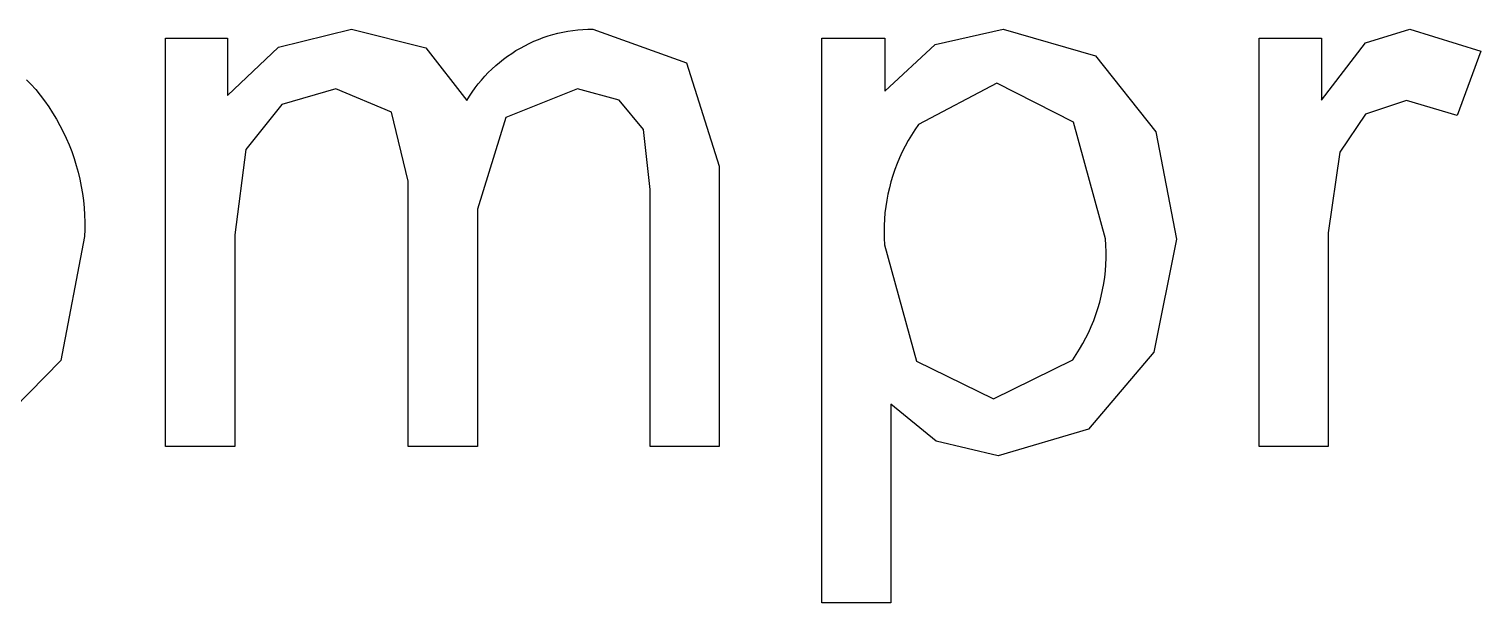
# Model space of a CAD drawing. Header units: inches. Extents: x 0 to 97, y -45 to 96.
# Drawn here: x 51.5 to 56.65, y -27.83 to -25.79 of the extents above; entities that cross this region are included whole.
import ezdxf

# ---------------------------------------------------------------- set-up
doc = ezdxf.new("R2010")
doc.units = ezdxf.units.IN
doc.header["$MEASUREMENT"] = 0
doc.layers.add('Information', color=7, linetype='Continuous', true_color=0x000000)

msp = doc.modelspace()

# ---------------------------------------------------------------- linework, layer by layer
at = {"layer": 'Information'}
for p, q in [((51.9868, -27.2744), (51.9868, -25.8266)), ((51.9868, -25.8266), (52.2063, -25.8266)), ((52.2063, -25.8266), (52.2063, -26.0297)), ((52.3877, -25.8586), (52.6453, -25.7939)), ((52.6453, -25.7939), (52.9091, -25.8607)), ((53.2924, -25.8374), (53.309, -25.8305)), ((53.309, -25.8305), (53.3257, -25.8242)), ((53.3257, -25.8242), (53.3427, -25.8185)), ((53.3427, -25.8185), (53.3599, -25.8133)), ((53.3599, -25.8133), (53.3772, -25.8088)), ((53.3772, -25.8088), (53.3947, -25.8048)), ((53.3947, -25.8048), (53.4123, -25.8015)), ((53.4123, -25.8015), (53.43, -25.7987)), ((53.43, -25.7987), (53.4478, -25.7966)), ((53.4478, -25.7966), (53.4657, -25.7951)), ((53.4657, -25.7951), (53.4836, -25.7942)), ((53.4836, -25.7942), (53.5015, -25.7939)), ((53.5015, -25.7939), (53.8328, -25.9132)), ((54.3127, -27.8293), (54.3127, -25.8266)), ((54.3127, -25.8266), (54.5363, -25.8266)), ((54.5363, -25.8266), (54.5363, -26.0147)), ((54.7149, -25.8491), (54.9562, -25.7939)), ((54.9562, -25.7939), (55.2834, -25.8893)), ((55.8628, -27.2744), (55.8628, -25.8266)), ((55.8628, -25.8266), (56.0836, -25.8266)), ((56.0836, -25.8266), (56.0836, -26.0461)), ((56.2397, -25.8429), (56.3972, -25.7939)), ((56.3972, -25.7939), (56.6494, -25.8729)), ((52.2063, -26.0297), (52.3877, -25.8586)), ((52.9091, -25.8607), (53.0543, -26.0474)), ((53.199, -25.8904), (53.2138, -25.8803)), ((53.2138, -25.8803), (53.2289, -25.8706)), ((53.2289, -25.8706), (53.2444, -25.8615)), ((53.2444, -25.8615), (53.2601, -25.8529)), ((53.2601, -25.8529), (53.2761, -25.8449)), ((53.2761, -25.8449), (53.2924, -25.8374)), ((54.5363, -26.0147), (54.7149, -25.8491)), ((56.0836, -26.0461), (56.2397, -25.8429)), ((56.6494, -25.8729), (56.5649, -26.1006)), ((53.1309, -25.9484), (53.1437, -25.9359)), ((53.1437, -25.9359), (53.157, -25.9238)), ((53.157, -25.9238), (53.1706, -25.9122)), ((53.1706, -25.9122), (53.1846, -25.9011)), ((53.1846, -25.9011), (53.199, -25.8904)), ((53.8328, -25.9132), (53.9487, -26.2806)), ((55.2834, -25.8893), (55.4974, -26.1586)), ((51.4936, -25.9736), (51.5097, -25.9895)), ((51.5097, -25.9895), (51.5264, -26.0088)), ((53.0842, -26.0028), (53.0952, -25.9886)), ((53.0952, -25.9886), (53.1066, -25.9748)), ((53.1066, -25.9748), (53.1185, -25.9614)), ((53.1185, -25.9614), (53.1309, -25.9484)), ((54.933, -25.9861), (54.6555, -26.1327)), ((55.205, -26.1238), (54.933, -25.9861)), ((51.5264, -26.0088), (51.5425, -26.0287)), ((51.5425, -26.0287), (51.5579, -26.0491)), ((52.5908, -26.0065), (52.3992, -26.0611)), ((52.7871, -26.0883), (52.5908, -26.0065)), ((53.0543, -26.0474), (53.0638, -26.0322)), ((53.0638, -26.0322), (53.0737, -26.0173)), ((53.0737, -26.0173), (53.0842, -26.0028)), ((53.447, -26.0065), (53.1934, -26.1081)), ((53.5942, -26.0461), (53.447, -26.0065)), ((51.5579, -26.0491), (51.5726, -26.07)), ((51.5726, -26.07), (51.5866, -26.0914)), ((51.5866, -26.0914), (51.5998, -26.1133)), ((52.3992, -26.0611), (52.2718, -26.2206)), ((52.8471, -26.3337), (52.7871, -26.0883)), ((53.6808, -26.1504), (53.5942, -26.0461)), ((56.3849, -26.0474), (56.2404, -26.0958)), ((56.5649, -26.1006), (56.3849, -26.0474)), ((51.5998, -26.1133), (51.6122, -26.1356)), ((51.6122, -26.1356), (51.6239, -26.1584)), ((53.1934, -26.1081), (53.0925, -26.4333)), ((54.6555, -26.1327), (54.6427, -26.1513)), ((55.3188, -26.5382), (55.205, -26.1238)), ((56.2404, -26.0958), (56.1491, -26.2301)), ((51.6239, -26.1584), (51.6348, -26.1815)), ((51.6348, -26.1815), (51.6449, -26.205)), ((53.7046, -26.3624), (53.6808, -26.1504)), ((54.6191, -26.1897), (54.6083, -26.2095)), ((54.6306, -26.1703), (54.6191, -26.1897)), ((54.6427, -26.1513), (54.6306, -26.1703)), ((55.4974, -26.1586), (55.5697, -26.5396)), ((51.6449, -26.205), (51.6542, -26.2288)), ((51.6542, -26.2288), (51.6626, -26.2529)), ((52.2718, -26.2206), (52.2322, -26.5232)), ((54.5981, -26.2297), (54.5887, -26.2502)), ((54.6083, -26.2095), (54.5981, -26.2297)), ((56.1491, -26.2301), (56.1082, -26.5164)), ((51.6626, -26.2529), (51.6703, -26.2773)), ((51.6703, -26.2773), (51.677, -26.302)), ((53.9487, -26.2806), (53.9487, -27.2744)), ((54.572, -26.2922), (54.5647, -26.3136)), ((54.58, -26.2711), (54.572, -26.2922)), ((54.5887, -26.2502), (54.58, -26.2711)), ((51.677, -26.302), (51.683, -26.3268)), ((51.683, -26.3268), (51.688, -26.3519)), ((52.8471, -27.2744), (52.8471, -26.3337)), ((54.5582, -26.3352), (54.5524, -26.357)), ((54.5647, -26.3136), (54.5582, -26.3352)), ((51.688, -26.3519), (51.6923, -26.3771)), ((51.6923, -26.3771), (51.6956, -26.4024)), ((53.7046, -27.2744), (53.7046, -26.3624)), ((54.5431, -26.4012), (54.5396, -26.4235)), ((54.5474, -26.379), (54.5431, -26.4012)), ((54.5524, -26.357), (54.5474, -26.379)), ((51.6956, -26.4024), (51.6981, -26.4279)), ((51.6981, -26.4279), (51.6997, -26.4534)), ((53.0925, -26.4333), (53.0925, -27.2744)), ((54.5369, -26.4459), (54.5349, -26.4684)), ((54.5396, -26.4235), (54.5369, -26.4459)), ((51.7002, -26.5045), (51.6992, -26.5301)), ((51.6997, -26.4534), (51.7004, -26.479)), ((51.7004, -26.479), (51.7002, -26.5045)), ((54.5338, -26.491), (54.5334, -26.5136)), ((54.5349, -26.4684), (54.5338, -26.491)), ((51.6992, -26.5301), (51.6153, -26.9697)), ((52.2322, -26.5232), (52.2322, -27.2744)), ((54.5334, -26.5136), (54.5337, -26.5361)), ((54.5337, -26.5361), (54.5349, -26.5587)), ((55.3202, -26.5609), (55.3188, -26.5382)), ((55.5697, -26.5396), (55.4899, -26.9397)), ((56.1082, -26.5164), (56.1082, -27.2744)), ((54.5349, -26.5587), (54.6481, -26.9718)), ((55.3198, -26.6288), (55.3207, -26.6062)), ((55.3209, -26.5835), (55.3202, -26.5609)), ((55.3207, -26.6062), (55.3209, -26.5835)), ((55.3156, -26.6739), (55.3181, -26.6514)), ((55.3181, -26.6514), (55.3198, -26.6288)), ((55.3083, -26.7187), (55.3123, -26.6964)), ((55.3123, -26.6964), (55.3156, -26.6739)), ((55.2979, -26.7628), (55.3035, -26.7408)), ((55.3035, -26.7408), (55.3083, -26.7187)), ((55.2767, -26.8274), (55.2845, -26.8061)), ((55.2845, -26.8061), (55.2916, -26.7846)), ((55.2916, -26.7846), (55.2979, -26.7628)), ((55.2589, -26.869), (55.2682, -26.8484)), ((55.2682, -26.8484), (55.2767, -26.8274)), ((55.2269, -26.929), (55.2383, -26.9094)), ((55.2383, -26.9094), (55.2489, -26.8894)), ((55.2489, -26.8894), (55.2589, -26.869)), ((54.9221, -27.1054), (55.2022, -26.967)), ((55.2022, -26.967), (55.2149, -26.9482)), ((55.2149, -26.9482), (55.2269, -26.929)), ((55.4899, -26.9397), (55.2581, -27.2124)), ((51.6153, -26.9697), (51.3713, -27.2185)), ((54.6481, -26.9718), (54.9221, -27.1054)), ((54.7183, -27.2554), (54.5581, -27.1245)), ((54.5581, -27.1245), (54.5581, -27.8293)), ((55.2581, -27.2124), (54.9384, -27.3072)), ((52.2322, -27.2744), (51.9868, -27.2744)), ((53.0925, -27.2744), (52.8471, -27.2744)), ((53.9487, -27.2744), (53.7046, -27.2744)), ((54.9384, -27.3072), (54.7183, -27.2554)), ((56.1082, -27.2744), (55.8628, -27.2744)), ((54.5581, -27.8293), (54.3127, -27.8293))]:
    msp.add_line(p, q, dxfattribs=at)

doc.saveas('drawing.dxf')
